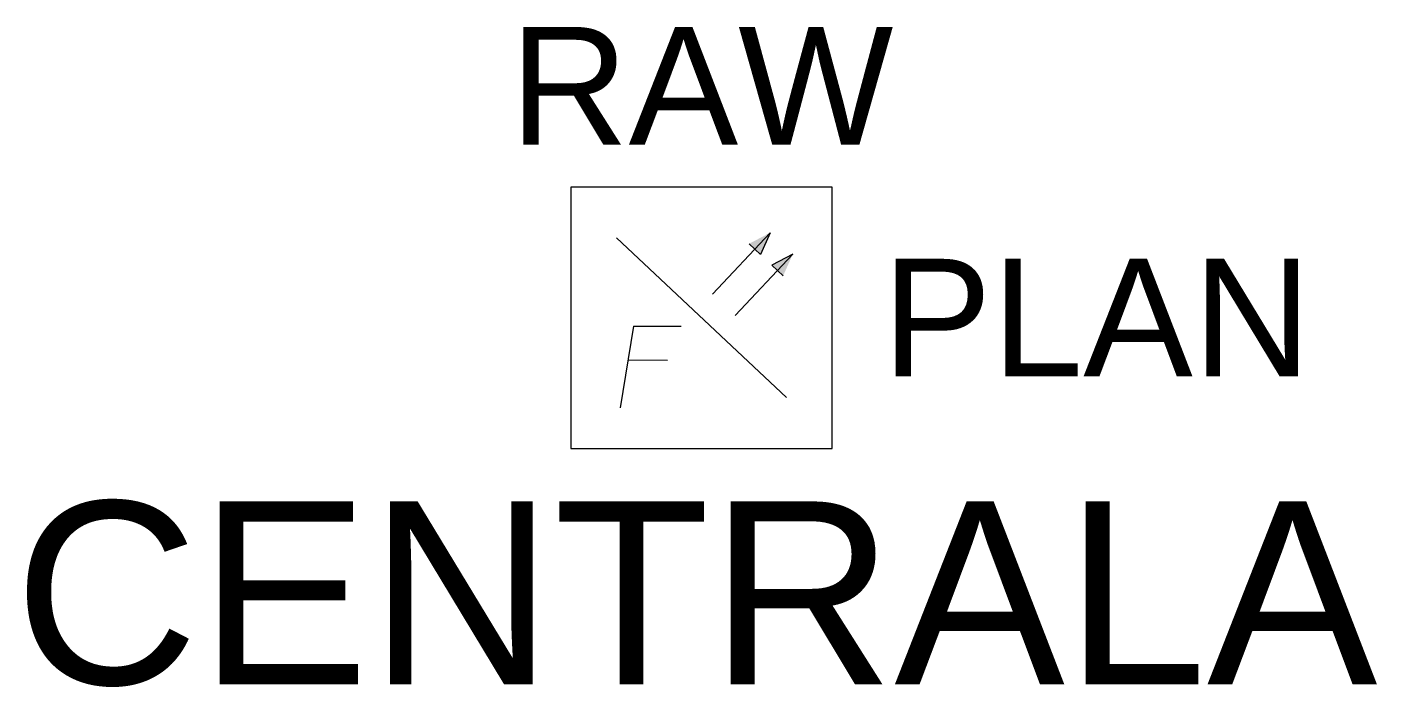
# Model space of a CAD drawing. Header units: millimetres. Extents: x -1032 to 1033, y -565 to 445.
import ezdxf
from ezdxf.enums import TextEntityAlignment as Align

# ---------------------------------------------------------------- set-up
doc = ezdxf.new("R2010")
doc.units = ezdxf.units.MM
doc.styles.add('opis_czujki', font='arial.ttf')
doc.styles.add('opis_czujki_2', font='arial.ttf')

msp = doc.modelspace()

# ---------------------------------------------------------------- texts
for tag, text, height, style, flags, p in [('RAW', 'XX', 180, 'opis_czujki_2', 9, (0, 354.9)), ('CENTRALA', 'xx', 280, 'opis_czujki', 8, (-9, -421.1))]:
    msp.add_attdef(tag, text=text, height=height, dxfattribs=dict(style=style, flags=flags)).set_placement(p, align=Align.MIDDLE_CENTER)
at = {"style": 'opis_czujki_2', "flags": 9}
msp.add_attdef('PLAN', (276.4, -89.8), 'xx', height=180, dxfattribs=at)

# ---------------------------------------------------------------- wipeouts: each hides what was drawn before it
msp.add_wipeout([(-200, 200), (200, 200), (200, -200), (-200, -200)])

# ---------------------------------------------------------------- next in the draw order: hatches: boundary and pattern name
h = msp.add_hatch(color=256)
h.paths.add_polyline_path([(139.6, 97.5), (116.1, 72.5), (124.8, 64.3)])
h.paths.add_polyline_path([(116.1, 72.5), (139.6, 97.5), (107.4, 80.7)])
h.paths.add_polyline_path([(104.9, 130.1), (81.4, 105.1), (90.1, 96.9)])
h.paths.add_polyline_path([(81.4, 105.1), (104.9, 130.1), (72.7, 113.3)])

# ---------------------------------------------------------------- next in the draw order: linework, layer by layer
for p, q in [((104.9, 130.1), (16.6, 36.2)), ((104.9, 130.1), (90.1, 96.9)), ((-130, 122.2), (130, -122.2)), ((72.7, 113.3), (90.1, 96.9)), ((139.6, 97.5), (51.3, 3.5)), ((139.6, 97.5), (107.4, 80.7)), ((107.4, 80.7), (124.8, 64.3)), ((-104, -13), (-124.8, -137.8)), ((-104, -13), (-31.2, -13)), ((-112.6, -64.4), (-52, -65))]:
    msp.add_line(p, q)
msp.add_lwpolyline([(-200, -200), (200, -200), (200, 200), (-200, 200)], close=True)

doc.saveas('drawing.dxf')
